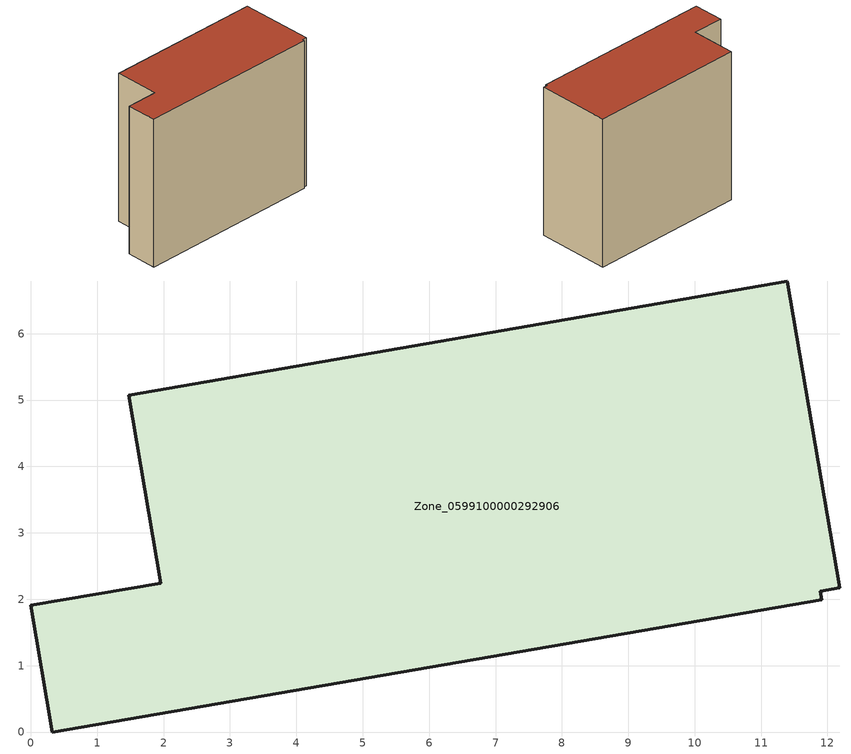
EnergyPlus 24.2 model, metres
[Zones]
Zone_0599100000292906
 floor ground (C_G): 11.92,1.99 0.33,0 0,1.91 1.96,2.24 1.47,5.07 11.4,6.79 12.19,2.18 11.89,2.12 z0
 wall outside (C_F): 0.33,0 11.92,1.99 11.89,2.12 12.19,2.18 11.4,6.79 1.47,5.07 1.96,2.24 0,1.91 0.33,0 z0:9.69
 roof outside (C_R): 11.92,1.99 11.89,2.12 12.19,2.18 11.4,6.79 1.47,5.07 1.96,2.24 0,1.91 0.33,0 z9.69
[BUILDING]
Pand.0599100000292906: North Axis=0; Terrain=City; Loads Convergence Tolerance Value=0.04; Temperature Convergence Tolerance Value=0.4; Solar Distribution=FullExterior; Maximum Number of Warmup Days=25; Minimum Number of Warmup Days=1
[Site:Location]
Rotterdam.The.Hague.AP_ZH_NLD Design_Conditions: Latitude=51.96; Longitude=4.45; Time Zone=1; Elevation=-4.5
[SITE:GROUNDTEMPERATURE:BUILDINGSURFACE]
18, 18, 18, 18, 18, 18, 18, 18, 18, 18, 18, 18
[MATERIAL] Thermal Absorptance=0.9; Solar Absorptance=0.7; Visible Absorptance=0.7
Name | Roughness | Thickness | Conductivity | Density | Specific Heat
G.TI.1946 | MediumSmooth | 0.15 | 1 | 540 | 1210
F.TI.1946 | Rough | 0.3 | 0.857143 | 1920 | 840
R.TI.1946 | MediumRough | 0.2 | 0.1 | 1500 | 1000
[CONSTRUCTION]
C_G: G.TI.1946
C_F: F.TI.1946
C_R: R.TI.1946
[ZONE]
Zone_0599100000292906: Type=1; Multiplier=1; Ceiling Height=Autocalculate; Volume=Autocalculate; Floor Area=autocalculate; Part of Total Floor Area=Yes
[ZONEINFILTRATION:DESIGNFLOWRATE]
Infil_Zone_0599100000292906: Zone or ZoneList or Space or SpaceList=Zone_0599100000292906; Schedule=AlwaysOn; Design Flow Rate Calculation Method=Flow/Area; Flow Rate per Floor Area=0.003; Constant Term Coefficient=1; Temperature Term Coefficient=0; Velocity Term Coefficient=0; Velocity Squared Term Coefficient=0
[HVACTEMPLATE:ZONE:IDEALLOADSAIRSYSTEM]
Zone_0599100000292906: Maximum Heating Supply Air Temperature=50; Minimum Cooling Supply Air Temperature=13; Maximum Heating Supply Air Humidity Ratio=0.0156; Minimum Cooling Supply Air Humidity Ratio=0.0077; Heating Limit=NoLimit; Cooling Limit=NoLimit; Dehumidification Control Type=ConstantSensibleHeatRatio; Cooling Sensible Heat Ratio=0.7; Dehumidification Setpoint=60; Humidification Control Type=None; Humidification Setpoint=30; Outdoor Air Method=None; Outdoor Air Flow Rate per Person=0.00944; Outdoor Air Flow Rate per Zone Floor Area=0; Outdoor Air Flow Rate per Zone=0; Demand Controlled Ventilation Type=None; Outdoor Air Economizer Type=NoEconomizer; Heat Recovery Type=None; Sensible Heat Recovery Effectiveness=0.7; Latent Heat Recovery Effectiveness=0.65
[ZONECONTROL:THERMOSTAT]
ThermostatControl_Zone_0599100000292906: Zone or ZoneList=Zone_0599100000292906; Control Type Schedule=DualSetpointControlType; Control 1=Thermostat_Zone_0599100000292906; Temperature Difference Between Cutout And Setpoint=0
[THERMOSTATSETPOINT:DUALSETPOINT]
Thermostat_Zone_0599100000292906: Heating Setpoint Temperature Schedule=HeatingSetpoint_Zone_0599100000292906; Cooling Setpoint Temperature Schedule=CoolingSetpoint_Zone_0599100000292906
[SCHEDULE:COMPACT]
HeatingSetpoint_Zone_0599100000292906: Through: 12/31, For: AllDays, Until: 24:00, 21
CoolingSetpoint_Zone_0599100000292906: Through: 12/31, For: AllDays, Until: 24:00, 24
DualSetpointControlType: Through: 12/31, For: AllDays, Until: 24:00, 4
AlwaysOn: Through: 12/31, For: AllDays, Until: 24:00, 1
